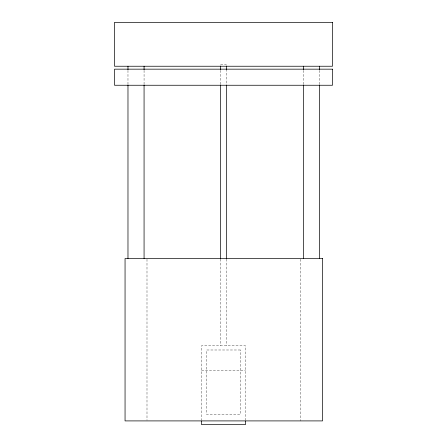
<?xml version="1.0" encoding="UTF-8"?>
<svg xmlns="http://www.w3.org/2000/svg" width="447" height="447" viewBox="0 0 447 447"><rect width="100%" height="100%" fill="white"/><g stroke="black" fill="none" stroke-linecap="round" stroke-linejoin="round"><path stroke-width="0.34" stroke-dasharray="2.23 1.68" d="M220.572 64.776L226.428 64.776M201.558 370.524L245.442 370.524M319.616 70.419L319.616 84.349M303.524 70.419L303.524 84.349M300.602 259.221L300.602 420.906M245.442 420.487L245.442 345.654L201.558 345.654L201.558 420.487M226.428 69.162L226.428 84.522M226.428 259.076L226.428 345.654M220.572 70.352L220.572 84.522M220.572 259.076L220.572 345.654M146.996 259.221L146.996 420.208M144.068 70.419L144.068 84.349M127.976 70.419L127.976 84.349M240.369 349.99L206.631 349.99L206.631 414.408L240.369 414.408L240.369 349.99"/><path stroke-width="0.67" d="M319.616 66.24L319.616 69.721M319.616 85.047L319.616 258.522M303.524 66.24L303.524 69.721M303.524 85.047L303.524 258.522M245.442 421.18L245.442 424.65L201.558 424.65L201.558 421.18M226.428 66.027L226.428 69.654M226.428 84.986L226.428 258.534M220.572 66.027L220.572 69.654M220.572 84.986L220.572 258.534M144.068 66.24L144.068 69.721M144.068 85.047L144.068 258.522M127.976 66.24L127.976 69.721M127.976 85.047L127.976 258.522M332.484 22.35L114.516 22.35L114.516 66.24L332.484 66.24L332.484 22.35M332.484 69.162L114.516 69.162L114.516 85.254L332.484 85.254L332.484 69.162M322.544 258.522L125.054 258.522L125.054 420.906L322.544 420.906L322.544 258.522"/></g></svg>
